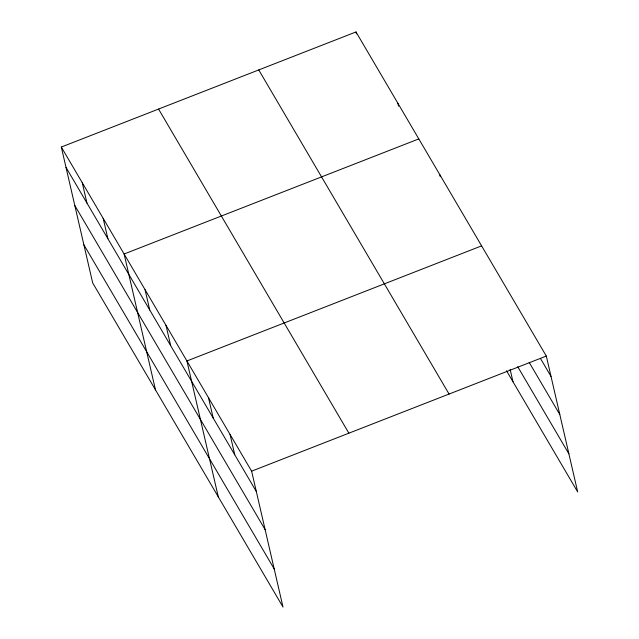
<?xml version="1.0" encoding="UTF-8"?>
<svg xmlns="http://www.w3.org/2000/svg" width="639" height="639" viewBox="0 0 639 639"><rect width="100%" height="100%" fill="white"/><g stroke="black" fill="none" stroke-linecap="round" stroke-linejoin="round"><path stroke-width="0.96" d="M61.312 147.042L251.622 471.167L282.997 607.05L92.687 282.933L61.312 147.042L356.003 31.95L546.313 356.067L577.688 491.958L506.503 370.724M418.809 138.911L124.118 254.002L155.485 389.894M481.606 245.871L186.915 360.963L218.29 496.846M251.622 471.167L546.313 356.067M540.482 358.495L551.018 376.435M529.22 362.449L559.82 414.559M517.726 366.698L568.886 453.834M258.755 69.931L449.065 394.047M158.56 109.061L348.87 433.178M66.017 167.41L256.327 491.527M74.819 205.534L265.129 529.651M83.885 244.809L274.195 568.926M510.122 369.366L512.981 381.755M439.744 174.559L440.191 176.5M397.873 103.254L398.544 106.162M356.003 31.95L356.45 33.891M230.056 434.432L234.761 454.792M208.49 397.698L213.186 418.058M165.988 325.307L170.685 345.675M145.053 289.659L149.75 310.019M103.183 218.346L107.887 238.714M82.247 182.698L86.952 203.058"/></g></svg>
